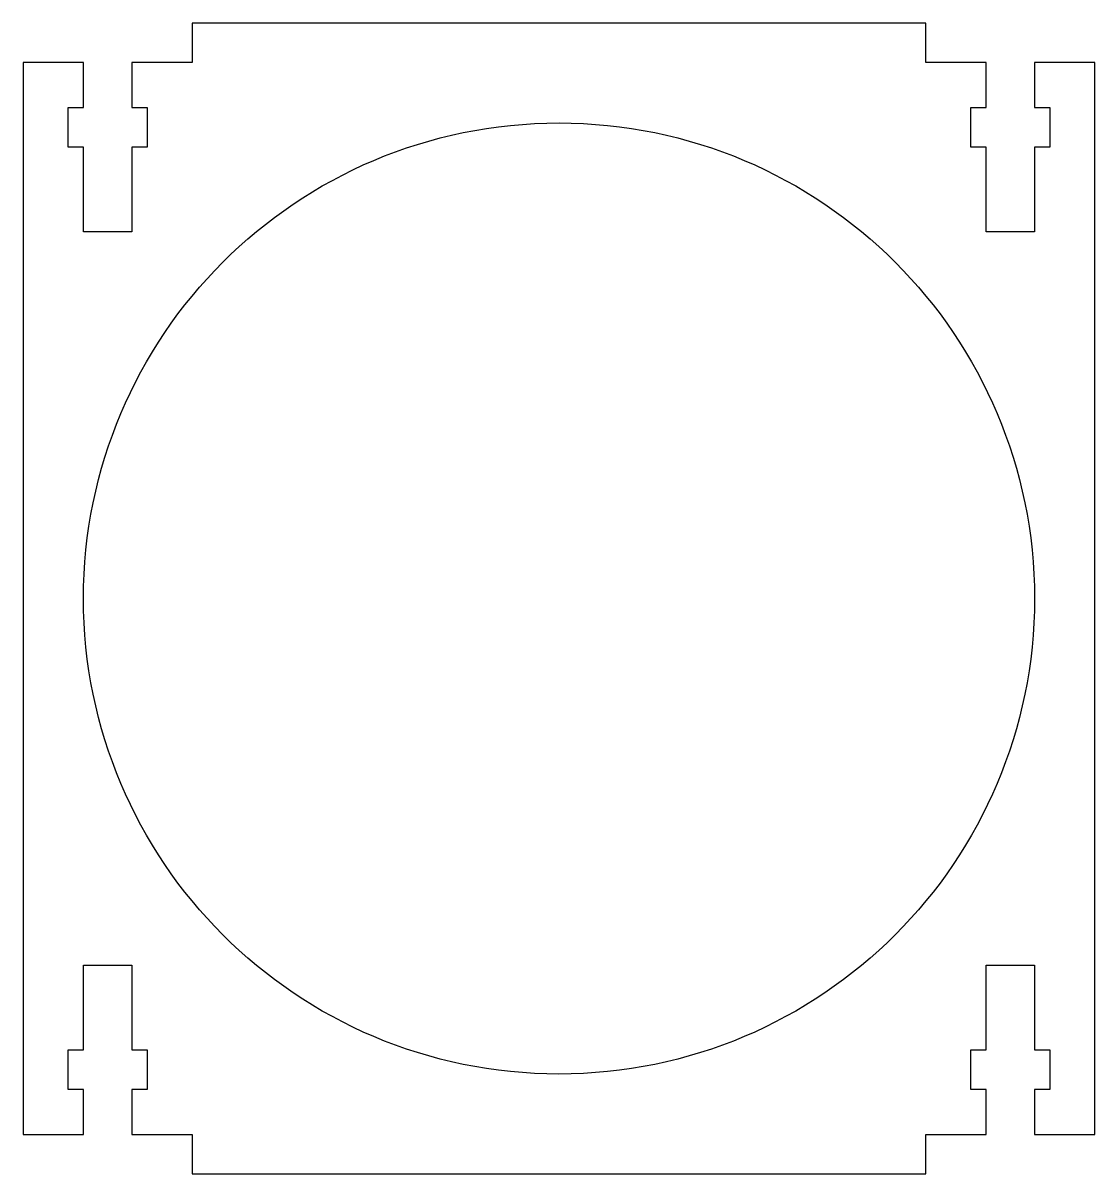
# Model space of a CAD drawing. Header units: millimetres. Extents: x -48 to 48, y -51 to 51.
import ezdxf

# ---------------------------------------------------------------- set-up
doc = ezdxf.new("R2010")
doc.units = ezdxf.units.MM
doc.layers.get('0').update_dxf_attribs({"linetype": 'CONTINUOUS'})

msp = doc.modelspace()

# ---------------------------------------------------------------- linework, layer by layer
msp.add_lwpolyline([(-47.5, 47.5), (-47.5, -47.5), (-42.15, -47.5), (-42.15, -43.5), (-43.5, -43.5), (-43.5, -40), (-42.15, -40), (-42.15, -32.5), (-37.85, -32.5), (-37.85, -40), (-36.5, -40), (-36.5, -43.5), (-37.85, -43.5), (-37.85, -47.5), (-32.5, -47.5), (-32.5, -51), (32.5, -51), (32.5, -47.5), (37.85, -47.5), (37.85, -43.5), (36.5, -43.5), (36.5, -40), (37.85, -40), (37.85, -32.5), (42.15, -32.5), (42.15, -40), (43.5, -40), (43.5, -43.5), (42.15, -43.5), (42.15, -47.5), (47.5, -47.5), (47.5, 47.5), (42.15, 47.5), (42.15, 43.5), (43.5, 43.5), (43.5, 40), (42.15, 40), (42.15, 32.5), (37.85, 32.5), (37.85, 40), (36.5, 40), (36.5, 43.5), (37.85, 43.5), (37.85, 47.5), (32.5, 47.5), (32.5, 51), (-32.5, 51), (-32.5, 47.5), (-37.85, 47.5), (-37.85, 43.5), (-36.5, 43.5), (-36.5, 40), (-37.85, 40), (-37.85, 32.5), (-42.15, 32.5), (-42.15, 40), (-43.5, 40), (-43.5, 43.5), (-42.15, 43.5), (-42.15, 47.5)], close=True)
msp.add_circle((0, 0), 42.14)

doc.saveas('drawing.dxf')
